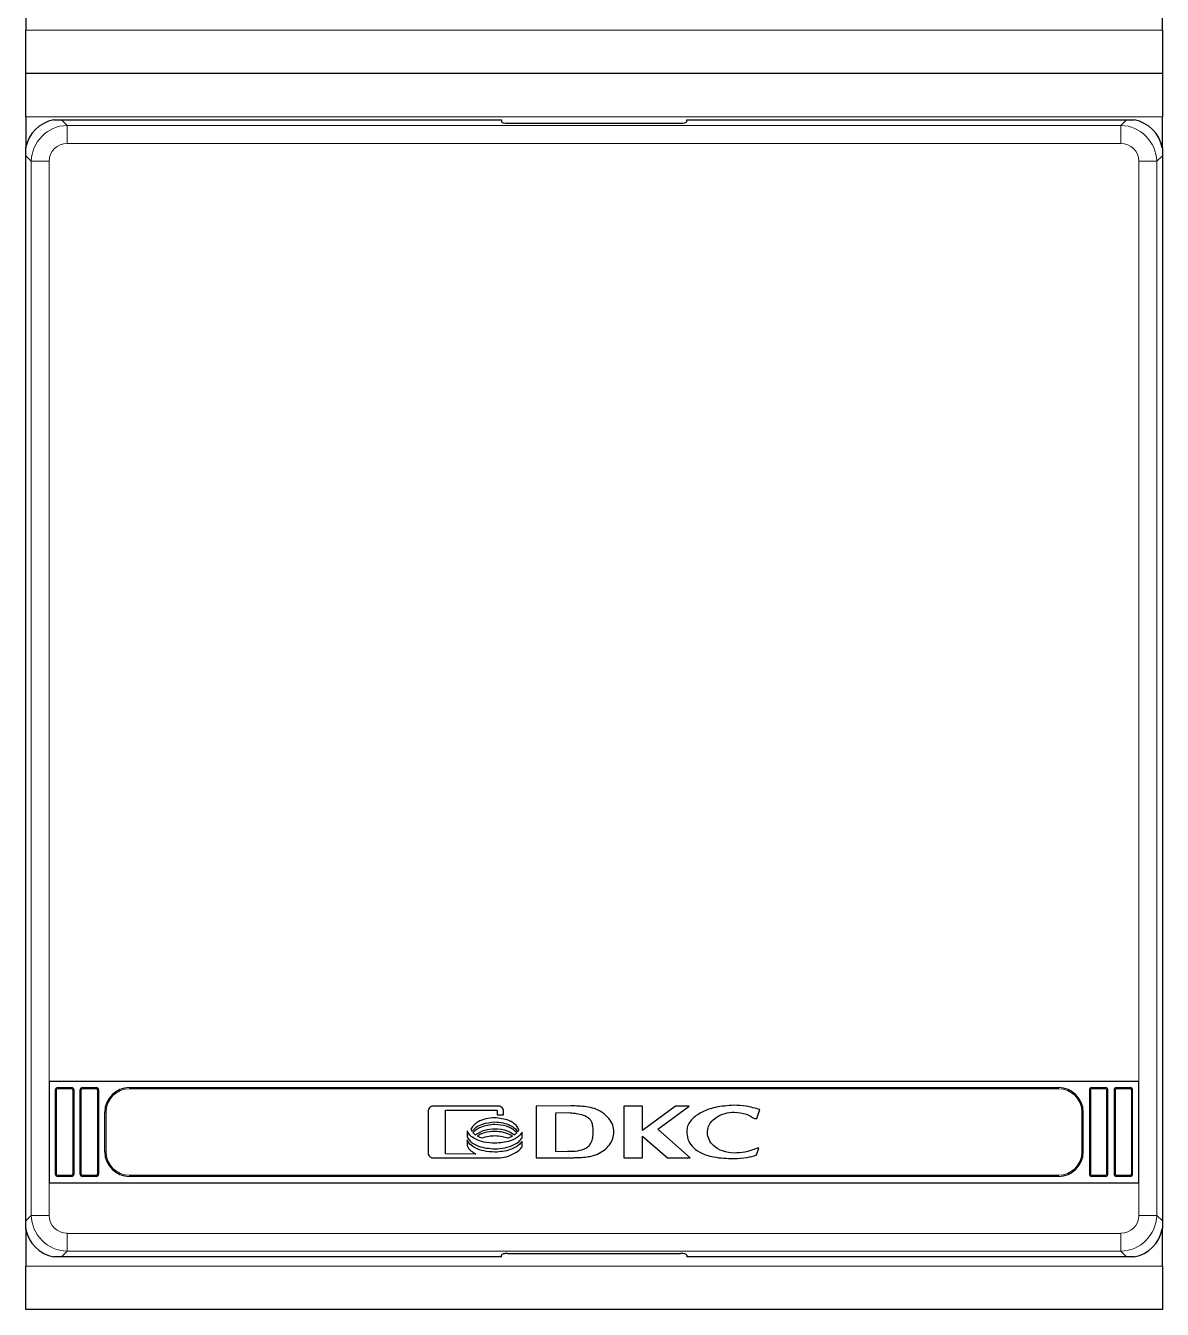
# Model space of a CAD drawing. Header units: millimetres. Extents: x 0 to 4076, y -408 to 615.
# Drawn here: x 1571.4 to 1663.4, y 289.4 to 393.3 of the extents above; entities that cross this region are included whole.
import ezdxf

# ---------------------------------------------------------------- set-up
doc = ezdxf.new("R2010")
doc.units = ezdxf.units.MM

msp = doc.modelspace()

# ---------------------------------------------------------------- linework, layer by layer
at = {"color": 7, "linetype": 'Continuous', "lineweight": 25}
for p, q in [((1571.39, 395.92), (1571.39, 392.89)), ((1663.39, 392.89), (1663.39, 395.92)), ((1571.39, 389.39), (1571.39, 392.89)), ((1663.39, 392.89), (1663.39, 389.39)), ((1663.39, 389.39), (1571.39, 389.39)), ((1571.39, 385.89), (1571.39, 389.39)), ((1663.39, 389.39), (1663.39, 385.89)), ((1571.39, 385.89), (1571.39, 383.37)), ((1573.66, 385.64), (1574.28, 385.64)), ((1574.28, 385.64), (1609.89, 385.64)), ((1609.89, 385.64), (1609.89, 385.51)), ((1624.89, 385.51), (1624.89, 385.64)), ((1624.89, 385.64), (1660.49, 385.64)), ((1660.49, 385.64), (1661.11, 385.64)), ((1663.39, 383.37), (1663.39, 385.89)), ((1610.39, 385.37), (1624.39, 385.37)), ((1571.39, 382.74), (1571.39, 383.37)), ((1663.39, 383.37), (1663.39, 382.74)), ((1571.39, 296.54), (1571.39, 382.74)), ((1663.39, 382.74), (1663.39, 296.54)), ((1661.48, 307.84), (1573.29, 307.84)), ((1573.29, 307.84), (1573.29, 299.64)), ((1661.48, 299.64), (1661.48, 307.84)), ((1573.79, 300.34), (1573.79, 307.14)), ((1573.99, 307.34), (1575.09, 307.34)), ((1575.29, 307.14), (1575.29, 300.34)), ((1575.79, 300.34), (1575.79, 307.14)), ((1575.99, 307.34), (1577.09, 307.34)), ((1577.29, 307.14), (1577.29, 300.34)), ((1579.79, 307.34), (1654.98, 307.34)), ((1657.48, 307.14), (1657.48, 300.34)), ((1657.68, 307.34), (1658.78, 307.34)), ((1658.98, 300.34), (1658.98, 307.14)), ((1659.48, 307.14), (1659.48, 300.34)), ((1659.68, 307.34), (1660.78, 307.34)), ((1660.98, 300.34), (1660.98, 307.14)), ((1603.96, 305.4), (1603.96, 302.08)), ((1609.64, 305.84), (1604.39, 305.84)), ((1605.37, 305.51), (1609.54, 305.51)), ((1605.37, 301.97), (1605.37, 305.51)), ((1609.54, 305.51), (1609.54, 305.12)), ((1610.07, 305.12), (1610.07, 305.4)), ((1615.53, 305.86), (1612.7, 305.84)), ((1612.7, 305.84), (1612.7, 301.64)), ((1621.3, 305.84), (1619.81, 305.84)), ((1619.81, 305.84), (1619.81, 301.64)), ((1621.3, 303.87), (1621.3, 305.84)), ((1623.97, 305.84), (1621.3, 303.87)), ((1622.56, 303.98), (1625.1, 305.84)), ((1625.1, 305.84), (1623.97, 305.84)), ((1630.56, 304.82), (1630.81, 305.55)), ((1577.79, 302.14), (1577.79, 305.34)), ((1609.54, 305.12), (1610.07, 305.12)), ((1615.32, 305.28), (1614.28, 305.26)), ((1614.28, 305.26), (1614.28, 302.16)), ((1630.37, 304.82), (1630.56, 304.82)), ((1656.98, 302.14), (1656.98, 305.34)), ((1607.11, 303.83), (1607.11, 303.38)), ((1611.56, 303.27), (1611.56, 303.72)), ((1621.32, 303.41), (1623.33, 301.64)), ((1621.32, 301.64), (1621.32, 303.41)), ((1625.16, 301.64), (1622.56, 303.98)), ((1607.11, 303.11), (1607.11, 302.65)), ((1611.56, 302.54), (1611.56, 303.01)), ((1630.55, 301.88), (1630.73, 302.42)), ((1630.73, 302.42), (1630.58, 302.42)), ((1604.39, 301.64), (1609.64, 301.64)), ((1607.83, 301.96), (1605.37, 301.97)), ((1612.7, 301.64), (1615.39, 301.65)), ((1614.28, 302.16), (1615.23, 302.18)), ((1615.39, 301.65), (1615.4, 301.65)), ((1615.4, 301.65), (1615.42, 301.65)), ((1619.81, 301.64), (1621.32, 301.64)), ((1623.33, 301.64), (1625.16, 301.64)), ((1573.29, 299.64), (1661.48, 299.64)), ((1575.09, 300.14), (1573.99, 300.14)), ((1577.09, 300.14), (1575.99, 300.14)), ((1654.98, 300.14), (1579.79, 300.14)), ((1658.78, 300.14), (1657.68, 300.14)), ((1660.78, 300.14), (1659.68, 300.14)), ((1571.39, 295.92), (1571.39, 296.54)), ((1663.39, 296.54), (1663.39, 295.92)), ((1571.39, 295.92), (1571.39, 292.89)), ((1663.39, 292.89), (1663.39, 295.92)), ((1574.28, 293.64), (1573.66, 293.64)), ((1609.89, 293.64), (1574.28, 293.64)), ((1609.89, 293.64), (1609.89, 293.78)), ((1610.39, 293.91), (1624.39, 293.91)), ((1624.89, 293.78), (1624.89, 293.64)), ((1660.49, 293.64), (1624.89, 293.64)), ((1661.11, 293.64), (1660.49, 293.64)), ((1571.39, 289.39), (1571.39, 292.89)), ((1663.39, 292.89), (1663.39, 289.39)), ((1663.39, 289.39), (1571.39, 289.39))]:
    msp.add_line(p, q, dxfattribs=at)
at = {"color": 8, "linetype": 'Continuous', "lineweight": 18}
for p, q in [((1663.39, 392.89), (1571.39, 392.89)), ((1571.39, 385.89), (1663.39, 385.89)), ((1574.28, 385.64), (1574.74, 385.19)), ((1660.04, 385.19), (1660.49, 385.64)), ((1574.74, 385.19), (1574.74, 383.74)), ((1574.74, 385.19), (1660.04, 385.19)), ((1660.04, 383.74), (1660.04, 385.19)), ((1660.04, 383.74), (1574.74, 383.74)), ((1571.84, 382.29), (1571.39, 382.74)), ((1573.29, 382.29), (1571.84, 382.29)), ((1571.84, 296.99), (1571.84, 382.29)), ((1573.29, 382.29), (1573.29, 307.84)), ((1661.48, 307.84), (1661.48, 382.29)), ((1662.93, 382.29), (1661.48, 382.29)), ((1663.39, 382.74), (1662.93, 382.29)), ((1662.93, 382.29), (1662.93, 296.99)), ((1573.79, 300.34), (1573.79, 307.14)), ((1573.79, 307.14), (1573.89, 307.14)), ((1573.79, 307.14), (1573.79, 307.14)), ((1573.89, 307.14), (1573.89, 300.34)), ((1573.99, 307.24), (1573.99, 307.34)), ((1573.99, 307.34), (1575.09, 307.34)), ((1573.99, 307.34), (1573.99, 307.34)), ((1575.09, 307.24), (1573.99, 307.24)), ((1575.09, 307.24), (1575.09, 307.34)), ((1575.09, 307.34), (1575.09, 307.34)), ((1575.19, 300.34), (1575.19, 307.14)), ((1575.19, 307.14), (1575.29, 307.14)), ((1575.29, 307.14), (1575.29, 300.34)), ((1575.29, 307.14), (1575.29, 307.14)), ((1575.79, 307.14), (1575.89, 307.14)), ((1575.79, 300.34), (1575.79, 307.14)), ((1575.79, 307.14), (1575.79, 307.14)), ((1575.89, 307.14), (1575.89, 300.34)), ((1575.99, 307.24), (1575.99, 307.34)), ((1575.99, 307.34), (1577.09, 307.34)), ((1575.99, 307.34), (1575.99, 307.34)), ((1577.09, 307.24), (1575.99, 307.24)), ((1577.09, 307.24), (1577.09, 307.34)), ((1577.09, 307.34), (1577.09, 307.34)), ((1577.19, 300.34), (1577.19, 307.14)), ((1577.19, 307.14), (1577.29, 307.14)), ((1577.29, 307.14), (1577.29, 300.34)), ((1577.29, 307.14), (1577.29, 307.14)), ((1579.79, 307.34), (1654.98, 307.34)), ((1579.79, 307.24), (1579.79, 307.34)), ((1579.79, 307.34), (1579.79, 307.34)), ((1654.98, 307.24), (1579.79, 307.24)), ((1654.98, 307.34), (1654.98, 307.24)), ((1654.98, 307.34), (1654.98, 307.34)), ((1657.49, 307.14), (1657.48, 307.14)), ((1657.49, 300.34), (1657.49, 307.14)), ((1657.49, 307.14), (1657.59, 307.14)), ((1657.59, 307.14), (1657.59, 300.34)), ((1657.68, 307.34), (1657.68, 307.24)), ((1657.68, 307.34), (1658.78, 307.34)), ((1657.68, 307.34), (1657.68, 307.34)), ((1658.78, 307.24), (1657.68, 307.24)), ((1658.78, 307.34), (1658.78, 307.24)), ((1658.78, 307.34), (1658.78, 307.34)), ((1658.88, 300.34), (1658.88, 307.14)), ((1658.88, 307.14), (1658.98, 307.14)), ((1658.98, 307.14), (1658.98, 300.34)), ((1658.98, 307.14), (1658.98, 307.14)), ((1659.49, 307.14), (1659.48, 307.14)), ((1659.49, 300.34), (1659.49, 307.14)), ((1659.59, 307.14), (1659.49, 307.14)), ((1659.59, 307.14), (1659.59, 300.34)), ((1659.68, 307.24), (1659.68, 307.34)), ((1659.68, 307.34), (1660.78, 307.34)), ((1659.68, 307.34), (1659.68, 307.34)), ((1660.78, 307.24), (1659.68, 307.24)), ((1660.78, 307.24), (1660.78, 307.34)), ((1660.78, 307.34), (1660.78, 307.34)), ((1660.88, 300.34), (1660.88, 307.14)), ((1660.98, 307.14), (1660.88, 307.14)), ((1660.98, 307.14), (1660.98, 300.34)), ((1660.98, 307.14), (1660.98, 307.14)), ((1577.79, 302.14), (1577.79, 305.34)), ((1577.89, 305.34), (1577.79, 305.34)), ((1577.79, 305.34), (1577.79, 305.34)), ((1577.89, 305.34), (1577.89, 302.14)), ((1656.98, 305.34), (1656.88, 305.34)), ((1656.88, 302.14), (1656.88, 305.34)), ((1656.98, 305.34), (1656.98, 302.14)), ((1656.98, 305.34), (1656.98, 305.34)), ((1577.89, 302.14), (1577.79, 302.14)), ((1577.79, 302.14), (1577.79, 302.14)), ((1656.98, 302.14), (1656.88, 302.14)), ((1656.98, 302.14), (1656.98, 302.14)), ((1573.79, 300.34), (1573.89, 300.34)), ((1573.79, 300.34), (1573.79, 300.34)), ((1573.99, 300.24), (1575.09, 300.24)), ((1573.99, 300.14), (1573.99, 300.24)), ((1575.09, 300.14), (1575.09, 300.24)), ((1575.19, 300.34), (1575.29, 300.34)), ((1575.29, 300.34), (1575.29, 300.34)), ((1575.79, 300.34), (1575.89, 300.34)), ((1575.79, 300.34), (1575.79, 300.34)), ((1575.99, 300.24), (1577.09, 300.24)), ((1575.99, 300.14), (1575.99, 300.24)), ((1577.09, 300.14), (1577.09, 300.24)), ((1577.19, 300.34), (1577.29, 300.34)), ((1577.29, 300.34), (1577.29, 300.34)), ((1579.79, 300.24), (1654.98, 300.24)), ((1579.79, 300.24), (1579.79, 300.14)), ((1654.98, 300.14), (1654.98, 300.24)), ((1657.48, 300.34), (1657.49, 300.34)), ((1657.49, 300.34), (1657.59, 300.34)), ((1657.68, 300.24), (1658.78, 300.24)), ((1657.68, 300.24), (1657.68, 300.14)), ((1658.78, 300.24), (1658.78, 300.14)), ((1658.88, 300.34), (1658.98, 300.34)), ((1658.98, 300.34), (1658.98, 300.34)), ((1659.48, 300.34), (1659.49, 300.34)), ((1659.59, 300.34), (1659.49, 300.34)), ((1659.68, 300.14), (1659.68, 300.24)), ((1659.68, 300.24), (1660.78, 300.24)), ((1660.78, 300.14), (1660.78, 300.24)), ((1660.98, 300.34), (1660.88, 300.34)), ((1660.98, 300.34), (1660.98, 300.34)), ((1573.29, 299.64), (1573.29, 296.99)), ((1575.09, 300.14), (1573.99, 300.14)), ((1573.99, 300.14), (1573.99, 300.14)), ((1575.09, 300.14), (1575.09, 300.14)), ((1577.09, 300.14), (1575.99, 300.14)), ((1575.99, 300.14), (1575.99, 300.14)), ((1577.09, 300.14), (1577.09, 300.14)), ((1654.98, 300.14), (1579.79, 300.14)), ((1579.79, 300.14), (1579.79, 300.14)), ((1654.98, 300.14), (1654.98, 300.14)), ((1658.78, 300.14), (1657.68, 300.14)), ((1657.68, 300.14), (1657.68, 300.14)), ((1658.78, 300.14), (1658.78, 300.14)), ((1660.78, 300.14), (1659.68, 300.14)), ((1659.68, 300.14), (1659.68, 300.14)), ((1660.78, 300.14), (1660.78, 300.14)), ((1661.48, 296.99), (1661.48, 299.64)), ((1571.39, 296.54), (1571.84, 296.99)), ((1571.84, 296.99), (1573.29, 296.99)), ((1661.48, 296.99), (1662.93, 296.99)), ((1662.93, 296.99), (1663.39, 296.54)), ((1574.74, 295.54), (1660.04, 295.54)), ((1574.74, 295.54), (1574.74, 294.09)), ((1660.04, 294.09), (1660.04, 295.54)), ((1574.74, 294.09), (1574.28, 293.64)), ((1660.04, 294.09), (1574.74, 294.09)), ((1660.49, 293.64), (1660.04, 294.09)), ((1663.39, 292.89), (1571.39, 292.89))]:
    msp.add_line(p, q, dxfattribs=at)
at = {"color": 7, "linetype": 'Continuous', "lineweight": 25}
for centre, radius, start, end in [((1573.99, 307.14), 0.2, 90, 180), ((1575.09, 307.14), 0.2, 360, 90), ((1575.99, 307.14), 0.2, 90, 180), ((1577.09, 307.14), 0.2, 360, 90), ((1579.79, 305.34), 2, 90, 180), ((1654.98, 305.34), 2, 360, 90), ((1657.68, 307.14), 0.2, 90, 180), ((1658.78, 307.14), 0.2, 360, 90), ((1659.68, 307.14), 0.2, 90, 180), ((1660.78, 307.14), 0.2, 0, 90), ((1579.79, 302.14), 2, 180, 270), ((1654.98, 302.14), 2, 270, 360), ((1573.99, 300.34), 0.2, 180, 270), ((1575.09, 300.34), 0.2, 270, 360), ((1575.99, 300.34), 0.2, 180, 270), ((1577.09, 300.34), 0.2, 270, 360), ((1657.68, 300.34), 0.2, 180, 270), ((1658.78, 300.34), 0.2, 270, 360), ((1659.68, 300.34), 0.2, 180, 270), ((1660.78, 300.34), 0.2, 270, 0)]:
    msp.add_arc(centre, radius, start, end, dxfattribs=at)
at = {"color": 8, "linetype": 'Continuous', "lineweight": 18}
for centre, radius, start, end in [((1573.99, 307.14), 0.198, 90, 180), ((1573.99, 307.14), 0.0982, 90, 180), ((1575.09, 307.14), 0.198, 360, 90), ((1575.09, 307.14), 0.0982, 0, 90), ((1575.99, 307.14), 0.198, 90, 180), ((1575.99, 307.14), 0.0982, 90, 180), ((1577.09, 307.14), 0.198, 360, 90), ((1577.09, 307.14), 0.0982, 0, 90), ((1579.79, 305.34), 2, 90, 180), ((1579.79, 305.34), 1.9, 90, 180), ((1654.98, 305.34), 2, 360, 90), ((1654.98, 305.34), 1.9, 360, 90), ((1657.68, 307.14), 0.198, 90, 180), ((1657.68, 307.14), 0.0982, 90, 180), ((1658.78, 307.14), 0.198, 360, 90), ((1658.78, 307.14), 0.0982, 360, 90), ((1659.68, 307.14), 0.198, 90, 180), ((1659.68, 307.14), 0.0982, 90, 180), ((1660.78, 307.14), 0.198, 0, 90), ((1660.78, 307.14), 0.0982, 0, 90), ((1579.79, 302.14), 2, 180, 270), ((1579.79, 302.14), 1.9, 180, 270), ((1654.98, 302.14), 1.9, 270, 360), ((1654.98, 302.14), 2, 270, 360), ((1573.99, 300.34), 0.198, 180, 270), ((1573.99, 300.34), 0.0982, 180, 270), ((1575.09, 300.34), 0.0982, 270, 0), ((1575.09, 300.34), 0.198, 270, 360), ((1575.99, 300.34), 0.198, 180, 270), ((1575.99, 300.34), 0.0982, 180, 270), ((1577.09, 300.34), 0.0982, 270, 0), ((1577.09, 300.34), 0.198, 270, 360), ((1657.68, 300.34), 0.198, 180, 270), ((1657.68, 300.34), 0.0982, 180, 270), ((1658.78, 300.34), 0.0982, 270, 360), ((1658.78, 300.34), 0.198, 270, 360), ((1659.68, 300.34), 0.198, 180, 270), ((1659.68, 300.34), 0.0982, 180, 270), ((1660.78, 300.34), 0.0982, 270, 0), ((1660.78, 300.34), 0.198, 270, 0)]:
    msp.add_arc(centre, radius, start, end, dxfattribs=at)
at = {"color": 7, "linetype": 'Continuous', "lineweight": 25}
for centre, major_axis, ratio, start_param, end_param in [((1574.44, 382.59), (2.27, -2.27), 0.935113, 2.575748, 3.707437), ((1610.39, 385.51), (0.5, 0), 0.267949, 3.141593, 4.712389), ((1624.39, 385.51), (0.5, 0), 0.267949, 4.712389, 6.283185), ((1660.33, 382.59), (-2.27, -2.27), 0.935113, 2.575748, 3.707437), ((1574.44, 296.69), (2.27, 2.27), 0.935113, 2.575748, 3.707437), ((1660.33, 296.69), (-2.27, 2.27), 0.935113, 2.575748, 3.707437), ((1610.39, 293.78), (0.5, 0), 0.267949, 1.570796, 3.141593), ((1624.39, 293.78), (0.5, 0), 0.267949, 0, 1.570796)]:
    msp.add_ellipse(centre, major_axis=major_axis, ratio=ratio, start_param=start_param, end_param=end_param, dxfattribs=at)
at = {"color": 8, "linetype": 'Continuous', "lineweight": 18}
for centre, major_axis, ratio, start_param, end_param in [((1574.84, 382.19), (2.13, -2.13), 0.997754, 2.389713, 3.893472), ((1659.93, 382.19), (2.13, 2.13), 0.997754, 5.531306, 7.035065), ((1574.84, 382.19), (1.13, -1.13), 0.935113, 2.389713, 3.893472), ((1659.93, 382.19), (-1.13, -1.13), 0.935113, 2.389713, 3.893472), ((1574.84, 297.1), (2.13, 2.13), 0.997754, 2.389713, 3.893472), ((1574.84, 297.1), (1.13, 1.13), 0.935113, 2.389713, 3.893472), ((1659.93, 297.1), (-1.13, 1.13), 0.935113, 2.389713, 3.893472), ((1659.93, 297.1), (-2.13, 2.13), 0.997754, 2.389713, 3.893472)]:
    msp.add_ellipse(centre, major_axis=major_axis, ratio=ratio, start_param=start_param, end_param=end_param, dxfattribs=at)
at = {"color": 7, "linetype": 'Continuous', "lineweight": 25}
for points, knots in [([(1604.39, 305.84), (1604.33, 305.83), (1604.2, 305.82), (1604.06, 305.7), (1603.97, 305.56), (1603.96, 305.45), (1603.96, 305.4)], [0, 0, 0, 0, 0.281303, 0.555629, 0.773878, 1, 1, 1, 1]), ([(1610.07, 305.4), (1610.06, 305.47), (1610.05, 305.6), (1609.93, 305.74), (1609.79, 305.83), (1609.69, 305.84), (1609.64, 305.84)], [0, 0, 0, 0, 0.285248, 0.560563, 0.777151, 1, 1, 1, 1]), ([(1617.89, 305.42), (1617.74, 305.5), (1617.38, 305.67), (1616.58, 305.82), (1615.94, 305.84), (1615.53, 305.86)], [0, 0, 0, 0, 0.216742, 0.489643, 1, 1, 1, 1]), ([(1617.17, 301.79), (1617.39, 301.86), (1617.81, 301.99), (1618.34, 302.35), (1618.74, 302.81), (1618.97, 303.33), (1619.03, 303.89), (1618.87, 304.47), (1618.49, 305.01), (1618.1, 305.28), (1617.89, 305.42)], [0, 0, 0, 0, 0.138091, 0.265455, 0.384013, 0.496103, 0.605759, 0.71979, 0.847662, 1, 1, 1, 1]), ([(1628.7, 305.9), (1628.2, 305.87), (1627.27, 305.81), (1626.05, 305.37), (1625.28, 304.8), (1624.94, 304.24), (1624.9, 303.94), (1624.89, 303.8)], [0, 0, 0, 0, 0.315674, 0.58952, 0.813199, 0.909026, 1, 1, 1, 1]), ([(1630.81, 305.55), (1630.44, 305.66), (1629.75, 305.86), (1629.04, 305.89), (1628.7, 305.9)], [0, 0, 0, 0, 0.5368, 1, 1, 1, 1]), ([(1609.36, 304.89), (1609.11, 304.87), (1608.64, 304.84), (1608.06, 304.61), (1607.64, 304.32), (1607.49, 304.07), (1607.42, 303.96)], [0, 0, 0, 0, 0.32886, 0.621368, 0.822445, 1, 1, 1, 1]), ([(1607.51, 303.78), (1607.62, 303.9), (1607.85, 304.17), (1608.49, 304.47), (1609.02, 304.52), (1609.36, 304.55)], [0, 0, 0, 0, 0.235625, 0.507433, 1, 1, 1, 1]), ([(1611.31, 303.92), (1611.26, 304.02), (1611.15, 304.24), (1610.85, 304.49), (1610.28, 304.8), (1609.75, 304.85), (1609.36, 304.89)], [0, 0, 0, 0, 0.149079, 0.314363, 0.498773, 1, 1, 1, 1]), ([(1609.36, 304.55), (1609.58, 304.54), (1610.01, 304.51), (1610.55, 304.32), (1610.96, 304.08), (1611.13, 303.87), (1611.21, 303.77)], [0, 0, 0, 0, 0.322978, 0.614423, 0.818337, 1, 1, 1, 1]), ([(1615.98, 305.22), (1615.85, 305.23), (1615.63, 305.26), (1615.41, 305.27), (1615.32, 305.28)], [0, 0, 0, 0, 0.5866346, 1, 1, 1, 1]), ([(1617.33, 303.75), (1617.32, 303.88), (1617.32, 304.12), (1617.25, 304.45), (1617.12, 304.71), (1616.89, 304.94), (1616.49, 305.11), (1616.16, 305.18), (1615.98, 305.22)], [0, 0, 0, 0, 0.1768081, 0.3192306, 0.4393795, 0.5523951, 0.7492045, 1, 1, 1, 1]), ([(1626.56, 303.7), (1626.58, 303.86), (1626.62, 304.2), (1626.92, 304.64), (1627.38, 305.02), (1628, 305.29), (1628.49, 305.33), (1628.74, 305.35)], [0, 0, 0, 0, 0.1654149, 0.3347375, 0.5160143, 0.747902, 1, 1, 1, 1]), ([(1628.74, 305.35), (1629.08, 305.32), (1629.67, 305.27), (1630.16, 304.95), (1630.37, 304.82)], [0, 0, 0, 0, 0.579608, 1, 1, 1, 1]), ([(1609.36, 302.83), (1609.06, 302.84), (1608.51, 302.87), (1607.83, 303.12), (1607.34, 303.43), (1607.18, 303.7), (1607.11, 303.83)], [0, 0, 0, 0, 0.3416414, 0.638783, 0.8349726, 1, 1, 1, 1]), ([(1607.11, 303.38), (1607.17, 303.27), (1607.29, 303.04), (1607.63, 302.79), (1608.3, 302.46), (1608.91, 302.41), (1609.36, 302.38)], [0, 0, 0, 0, 0.13872, 0.298957, 0.48357, 1, 1, 1, 1]), ([(1607.42, 303.96), (1607.44, 303.92), (1607.46, 303.86), (1607.5, 303.81), (1607.51, 303.78)], [0, 0, 0, 0, 0.5566473, 1, 1, 1, 1]), ([(1609.36, 304.35), (1608.96, 304.31), (1608.43, 304.26), (1607.86, 303.94), (1607.68, 303.77), (1607.59, 303.68)], [0, 0, 0, 0, 0.607099, 0.813781, 1, 1, 1, 1]), ([(1607.59, 303.68), (1607.62, 303.65), (1607.68, 303.59), (1607.74, 303.54), (1607.77, 303.52)], [0, 0, 0, 0, 0.548878, 1, 1, 1, 1]), ([(1607.77, 303.52), (1608.03, 303.67), (1608.52, 303.96), (1609.09, 303.99), (1609.36, 304.01)], [0, 0, 0, 0, 0.521089, 1, 1, 1, 1]), ([(1609.36, 303.79), (1609.06, 303.77), (1608.56, 303.74), (1608.12, 303.51), (1607.93, 303.42)], [0, 0, 0, 0, 0.5915708, 1, 1, 1, 1]), ([(1607.93, 303.42), (1608, 303.38), (1608.12, 303.32), (1608.25, 303.28), (1608.31, 303.26)], [0, 0, 0, 0, 0.541848, 1, 1, 1, 1]), ([(1608.31, 303.26), (1608.49, 303.32), (1608.84, 303.43), (1609.19, 303.44), (1609.36, 303.45)], [0, 0, 0, 0, 0.540329, 1, 1, 1, 1]), ([(1611.13, 303.67), (1611.02, 303.78), (1610.78, 304.01), (1610.17, 304.28), (1609.68, 304.32), (1609.36, 304.35)], [0, 0, 0, 0, 0.239541, 0.512395, 1, 1, 1, 1]), ([(1609.36, 304.01), (1609.7, 303.98), (1610.27, 303.94), (1610.75, 303.64), (1610.94, 303.52)], [0, 0, 0, 0, 0.598426, 1, 1, 1, 1]), ([(1610.78, 303.42), (1610.54, 303.53), (1610.09, 303.75), (1609.59, 303.78), (1609.36, 303.79)], [0, 0, 0, 0, 0.528395, 1, 1, 1, 1]), ([(1611.56, 303.72), (1611.49, 303.63), (1611.35, 303.42), (1611.01, 303.19), (1610.36, 302.9), (1609.78, 302.86), (1609.36, 302.83)], [0, 0, 0, 0, 0.141525, 0.304329, 0.489562, 1, 1, 1, 1]), ([(1609.36, 303.45), (1609.56, 303.44), (1609.92, 303.42), (1610.26, 303.31), (1610.4, 303.26)], [0, 0, 0, 0, 0.579402, 1, 1, 1, 1]), ([(1610.4, 303.26), (1610.47, 303.29), (1610.6, 303.33), (1610.73, 303.39), (1610.78, 303.42)], [0, 0, 0, 0, 0.575396, 1, 1, 1, 1]), ([(1610.94, 303.52), (1610.98, 303.54), (1611.05, 303.59), (1611.11, 303.65), (1611.13, 303.67)], [0, 0, 0, 0, 0.569699, 1, 1, 1, 1]), ([(1611.21, 303.77), (1611.23, 303.8), (1611.27, 303.84), (1611.3, 303.9), (1611.31, 303.92)], [0, 0, 0, 0, 0.564632, 1, 1, 1, 1]), ([(1615.23, 302.18), (1615.51, 302.18), (1616.02, 302.19), (1616.63, 302.35), (1617, 302.62), (1617.19, 302.91), (1617.31, 303.3), (1617.32, 303.59), (1617.33, 303.75)], [0, 0, 0, 0, 0.2746758, 0.503042, 0.6073811, 0.7165791, 0.8434118, 1, 1, 1, 1]), ([(1624.89, 303.8), (1624.91, 303.58), (1624.94, 303.14), (1625.32, 302.53), (1626.04, 302), (1627.2, 301.64), (1628.14, 301.6), (1628.69, 301.59)], [0, 0, 0, 0, 0.130532, 0.266031, 0.423997, 0.666819, 1, 1, 1, 1]), ([(1628.74, 302.04), (1628.42, 302.07), (1627.81, 302.13), (1627.1, 302.55), (1626.65, 303.1), (1626.59, 303.5), (1626.56, 303.7)], [0, 0, 0, 0, 0.3174553, 0.6020501, 0.8050401, 1, 1, 1, 1]), ([(1609.36, 302.11), (1609.06, 302.13), (1608.51, 302.16), (1607.83, 302.4), (1607.34, 302.71), (1607.18, 302.99), (1607.11, 303.11)], [0, 0, 0, 0, 0.3417096, 0.6388757, 0.8350381, 1, 1, 1, 1]), ([(1607.11, 302.65), (1607.14, 302.57), (1607.22, 302.41), (1607.46, 302.17), (1607.69, 302.04), (1607.83, 301.96)], [0, 0, 0, 0, 0.244932, 0.514807, 1, 1, 1, 1]), ([(1609.36, 302.38), (1609.64, 302.39), (1610.16, 302.42), (1610.81, 302.64), (1611.3, 302.91), (1611.48, 303.16), (1611.56, 303.27)], [0, 0, 0, 0, 0.33644, 0.632575, 0.831337, 1, 1, 1, 1]), ([(1611.56, 303.01), (1611.49, 302.91), (1611.35, 302.71), (1611.01, 302.48), (1610.36, 302.19), (1609.78, 302.14), (1609.36, 302.11)], [0, 0, 0, 0, 0.141571, 0.304387, 0.489612, 1, 1, 1, 1]), ([(1609.64, 301.64), (1609.85, 301.66), (1610.29, 301.71), (1610.84, 301.95), (1611.3, 302.21), (1611.48, 302.44), (1611.56, 302.54)], [0, 0, 0, 0, 0.289383, 0.600301, 0.822929, 1, 1, 1, 1]), ([(1630.58, 302.42), (1630.25, 302.3), (1629.66, 302.08), (1629.03, 302.05), (1628.74, 302.04)], [0, 0, 0, 0, 0.547643, 1, 1, 1, 1]), ([(1603.96, 302.08), (1603.97, 302.01), (1603.98, 301.89), (1604.1, 301.74), (1604.24, 301.65), (1604.34, 301.64), (1604.39, 301.64)], [0, 0, 0, 0, 0.285197, 0.560428, 0.777044, 1, 1, 1, 1]), ([(1615.42, 301.65), (1615.52, 301.66), (1615.75, 301.66), (1615.97, 301.67), (1616.08, 301.67)], [0, 0, 0, 0, 0.4864209, 1, 1, 1, 1]), ([(1616.08, 301.67), (1616.28, 301.68), (1616.65, 301.7), (1617.01, 301.76), (1617.17, 301.79)], [0, 0, 0, 0, 0.55183, 1, 1, 1, 1]), ([(1628.69, 301.59), (1629.05, 301.6), (1629.68, 301.63), (1630.29, 301.8), (1630.55, 301.88)], [0, 0, 0, 0, 0.577653, 1, 1, 1, 1])]:
    msp.add_open_spline(points, degree=3, knots=knots, dxfattribs=at)

doc.saveas('drawing.dxf')
